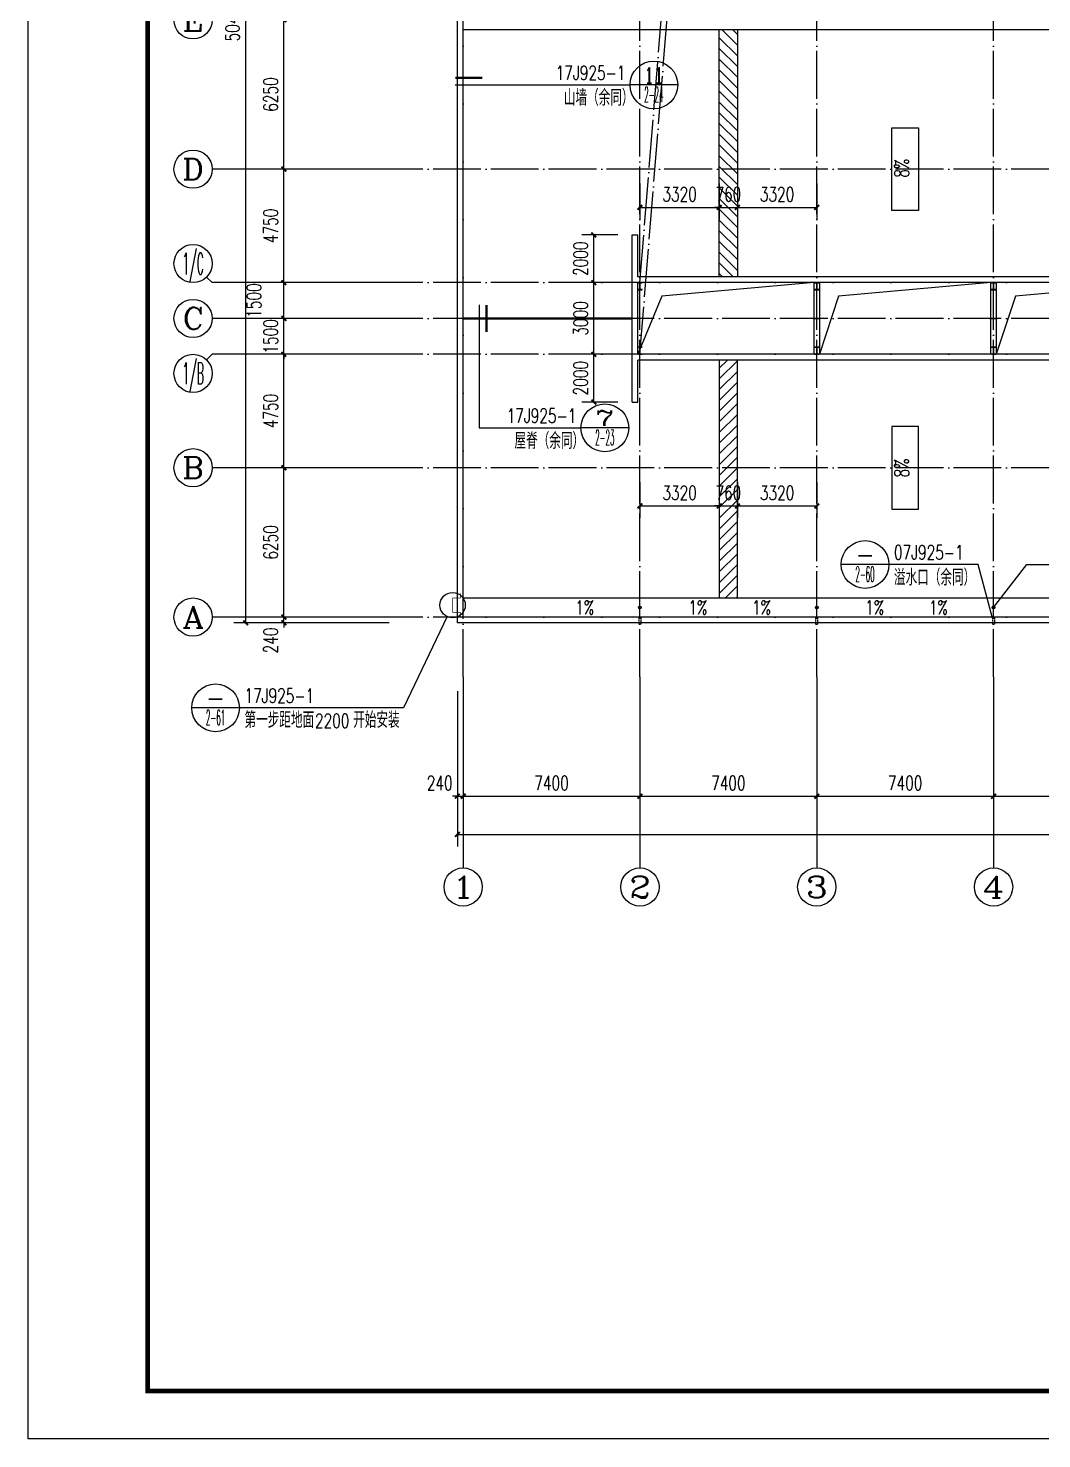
# Model space of a CAD drawing. Extents: x 13898408 to 14113608, y -853943 to -68012.
# Drawn here: x 13898408 to 13940825, y -571643 to -512592 of the extents above; entities that cross this region are included whole.
import ezdxf
from ezdxf.enums import TextEntityAlignment as Align

# ---------------------------------------------------------------- set-up
doc = ezdxf.new("R2010")
doc.units = 0
doc.header["$LTSCALE"] = 1000
doc.header["$MEASUREMENT"] = 0
doc.linetypes.add('DASH', pattern=[0.35, 0.25, -0.1])
doc.linetypes.add('DOTE', pattern=[2.42, 2, -0.2, 0.02, -0.2])
for name, color, linetype in [('AXIS', 3, 'Continuous'), ('AXIS_TEXT', 7, 'Continuous'), ('COLUMN', 2, 'Continuous'), ('DIM_IDEN', 3, 'Continuous'), ('DIM_LEAD', 3, 'Continuous'), ('DIM_SYMB', 3, 'Continuous'), ('DOTE', 1, 'DOTE'), ('PUB_DIM', 3, 'Continuous'), ('PUB_TEXT', 7, 'Continuous'), ('TK', 4, 'Continuous'), ('WALL-PARAPET', 6, 'Continuous'), ('采光带', 4, 'Continuous'), ('雨水管', 4, 'Continuous')]:
    doc.layers.add(name, color=color, linetype=linetype)
doc.styles.add('_TCH_AXIS', font='COMPLEX', dxfattribs={"bigfont": 'GBCBIG'})
doc.styles.add('_TCH_DIM', font='SIMPLEX', dxfattribs={"bigfont": 'GBCBIG'})
doc.styles.add('_TCH_DIM_T3', font='SIMPLEX', dxfattribs={"width": 0.705882, "bigfont": 'GBCBIG'})
doc.styles.add('_TCH_LABEL', font='COMPLEX', dxfattribs={"bigfont": 'GBCBIG'})
doc.styles.add('COMPLEX', font='COMPLEX')
doc.dimstyles.new('_TCH_ARCH&&200', dxfattribs={"dimtxt": 595, "dimasz": 200, "dimexe": 500, "dimexo": 600, "dimgap": 252.5, "dimtad": 1, "dimdec": 0, "dimzin": 0, "dimdsep": 46, "dimtxsty": '_TCH_DIM_T3', "dimblk": 'ARCHTICK', "dimcen": 0.09, "dimclrt": 7, "dimazin": 2, "dimtfac": 1, "dimtdec": 0, "dimtix": 1, "dimtmove": 2, "dimatfit": 3, "dimfxl": 0, "dimtolj": 1, "dimtzin": 0, "dimarcsym": 0})

# ---------------------------------------------------------------- blocks, each defined once
blk = doc.blocks.new('A$C0FCD69EC')
at = {"layer": 'COLUMN'}
blk.add_hatch(color=256, dxfattribs=at).paths.add_polyline_path([(300, 180), (294, 180), (294, 94), (6, 94), (6, 180), (0, 180), (0, 0), (6, 0), (6, 86), (294, 86), (294, 0), (300, 0)])
blk.add_lwpolyline([(300, 0), (294, 0), (294, 86), (6, 86), (6, 0), (0, 0), (0, 180), (6, 180), (6, 94), (294, 94), (294, 180), (300, 180)], close=True, dxfattribs=at)
blk = doc.blocks.new('A$C22C4548D')
blk.add_line((0, 10), (300, 10))
blk.add_lwpolyline([(30, 20), (270, 20), (270, 0), (30, 0)], close=True)
blk = doc.blocks.new('GeYuanFrame_36671151', base_point=(20.09, 4.53))
at = {"layer": 'TK'}
blk.add_lwpolyline([(20.09, 4.53), (20.09, 598.53), (1071.09, 598.53), (1071.09, 4.53)], close=True, dxfattribs=at)
at = {"layer": 'TK', "const_width": 1}
blk.add_lwpolyline([(45.09, 588.53), (1061.09, 588.53), (1061.09, 14.53), (45.09, 14.53)], close=True, dxfattribs=at)
blk = doc.blocks.new('_AXISO')
blk.add_circle((0, 0), 0.5)
at = {"layer": 'AXIS_TEXT', "style": 'COMPLEX', "width": 1.041667}
blk.add_attdef('A', text='', height=0.56, dxfattribs=at).set_placement((-0.25, -0.28), (0.25, -0.28), align=Align.FIT)
blk = doc.blocks.new('_ArchTick')
at = {"color": 0, "linetype": 'ByBlock', "const_width": 0.4}
blk.add_lwpolyline([(-0.5, -0.5), (0.5, 0.5)], dxfattribs=at)
blk = doc.blocks.new('*D248')
at = {"layer": 'AXIS', "color": 0, "lineweight": -2}
for p, q in [((13916368, -540343), (13916368, -546843)), ((14079648, -540343), (14079648, -546843)), ((13916368, -546343), (14079648, -546343))]:
    blk.add_line(p, q, dxfattribs=at)
at = {"layer": 'Defpoints', "color": 0}
for p in [(13916368, -539743), (14079648, -539743), (14079648, -546343)]:
    blk.add_point(p, dxfattribs=at)
at = {"layer": 'AXIS', "color": 0, "lineweight": -2, "xscale": 200, "yscale": 200, "zscale": 200, "rotation": 180}
blk.add_blockref('_ArchTick', (13916368, -546343), dxfattribs=at)
at = {"layer": 'AXIS', "color": 0, "lineweight": -2, "xscale": 200, "yscale": 200, "zscale": 200}
blk.add_blockref('_ArchTick', (14079648, -546343), dxfattribs=at)
at = {"layer": 'AXIS', "color": 7, "insert": (13998008, -545793), "char_height": 595, "attachment_point": 5, "style": '_TCH_DIM_T3'}
blk.add_mtext('\\A1;163280', dxfattribs=at)
blk = doc.blocks.new('*D249')
at = {"layer": 'AXIS', "color": 0, "lineweight": -2}
for p, q in [((13916368, -540343), (13916368, -545243)), ((13916608, -540343), (13916608, -545243)), ((13916368, -544743), (13916168, -544743)), ((13916368, -544743), (13916608, -544743)), ((13916608, -544743), (13916808, -544743))]:
    blk.add_line(p, q, dxfattribs=at)
at = {"layer": 'Defpoints', "color": 0}
for p in [(13916368, -539743), (13916608, -539743), (13916608, -544743)]:
    blk.add_point(p, dxfattribs=at)
at = {"layer": 'AXIS', "color": 0, "lineweight": -2, "xscale": 200, "yscale": 200, "zscale": 200}
blk.add_blockref('_ArchTick', (13916368, -544743), dxfattribs=at)
at = {"layer": 'AXIS', "color": 0, "lineweight": -2, "xscale": 200, "yscale": 200, "zscale": 200, "rotation": 180}
blk.add_blockref('_ArchTick', (13916608, -544743), dxfattribs=at)
at = {"layer": 'AXIS', "color": 7, "insert": (13915628, -544193), "char_height": 595, "attachment_point": 5, "style": '_TCH_DIM_T3'}
blk.add_mtext('\\A1;240', dxfattribs=at)
blk = doc.blocks.new('*D250')
at = {"layer": 'AXIS', "color": 0, "lineweight": -2}
for p, q in [((13916608, -540343), (13916608, -545243)), ((13924008, -540343), (13924008, -545243)), ((13916608, -544743), (13924008, -544743))]:
    blk.add_line(p, q, dxfattribs=at)
at = {"layer": 'Defpoints', "color": 0}
for p in [(13916608, -539743), (13924008, -539743), (13924008, -544743)]:
    blk.add_point(p, dxfattribs=at)
at = {"layer": 'AXIS', "color": 0, "lineweight": -2, "xscale": 200, "yscale": 200, "zscale": 200, "rotation": 180}
blk.add_blockref('_ArchTick', (13916608, -544743), dxfattribs=at)
at = {"layer": 'AXIS', "color": 0, "lineweight": -2, "xscale": 200, "yscale": 200, "zscale": 200}
blk.add_blockref('_ArchTick', (13924008, -544743), dxfattribs=at)
at = {"layer": 'AXIS', "color": 7, "insert": (13920308, -544193), "char_height": 595, "attachment_point": 5, "style": '_TCH_DIM_T3'}
blk.add_mtext('\\A1;7400', dxfattribs=at)
blk = doc.blocks.new('*D251')
at = {"layer": 'AXIS', "color": 0, "lineweight": -2}
for p, q in [((13924008, -540343), (13924008, -545243)), ((13931408, -540343), (13931408, -545243)), ((13924008, -544743), (13931408, -544743))]:
    blk.add_line(p, q, dxfattribs=at)
at = {"layer": 'Defpoints', "color": 0}
for p in [(13924008, -539743), (13931408, -539743), (13931408, -544743)]:
    blk.add_point(p, dxfattribs=at)
at = {"layer": 'AXIS', "color": 0, "lineweight": -2, "xscale": 200, "yscale": 200, "zscale": 200, "rotation": 180}
blk.add_blockref('_ArchTick', (13924008, -544743), dxfattribs=at)
at = {"layer": 'AXIS', "color": 0, "lineweight": -2, "xscale": 200, "yscale": 200, "zscale": 200}
blk.add_blockref('_ArchTick', (13931408, -544743), dxfattribs=at)
at = {"layer": 'AXIS', "color": 7, "insert": (13927708, -544193), "char_height": 595, "attachment_point": 5, "style": '_TCH_DIM_T3'}
blk.add_mtext('\\A1;7400', dxfattribs=at)
blk = doc.blocks.new('*D252')
at = {"layer": 'AXIS', "color": 0, "lineweight": -2}
for p, q in [((13931408, -540343), (13931408, -545243)), ((13938808, -540343), (13938808, -545243)), ((13931408, -544743), (13938808, -544743))]:
    blk.add_line(p, q, dxfattribs=at)
at = {"layer": 'Defpoints', "color": 0}
for p in [(13931408, -539743), (13938808, -539743), (13938808, -544743)]:
    blk.add_point(p, dxfattribs=at)
at = {"layer": 'AXIS', "color": 0, "lineweight": -2, "xscale": 200, "yscale": 200, "zscale": 200, "rotation": 180}
blk.add_blockref('_ArchTick', (13931408, -544743), dxfattribs=at)
at = {"layer": 'AXIS', "color": 0, "lineweight": -2, "xscale": 200, "yscale": 200, "zscale": 200}
blk.add_blockref('_ArchTick', (13938808, -544743), dxfattribs=at)
at = {"layer": 'AXIS', "color": 7, "insert": (13935108, -544193), "char_height": 595, "attachment_point": 5, "style": '_TCH_DIM_T3'}
blk.add_mtext('\\A1;7400', dxfattribs=at)
blk = doc.blocks.new('*D253')
at = {"layer": 'AXIS', "color": 0, "lineweight": -2}
for p, q in [((13938808, -540343), (13938808, -545243)), ((13946208, -540343), (13946208, -545243)), ((13938808, -544743), (13946208, -544743))]:
    blk.add_line(p, q, dxfattribs=at)
at = {"layer": 'Defpoints', "color": 0}
for p in [(13938808, -539743), (13946208, -539743), (13946208, -544743)]:
    blk.add_point(p, dxfattribs=at)
at = {"layer": 'AXIS', "color": 0, "lineweight": -2, "xscale": 200, "yscale": 200, "zscale": 200, "rotation": 180}
blk.add_blockref('_ArchTick', (13938808, -544743), dxfattribs=at)
at = {"layer": 'AXIS', "color": 0, "lineweight": -2, "xscale": 200, "yscale": 200, "zscale": 200}
blk.add_blockref('_ArchTick', (13946208, -544743), dxfattribs=at)
at = {"layer": 'AXIS', "color": 7, "insert": (13942508, -544193), "char_height": 595, "attachment_point": 5, "style": '_TCH_DIM_T3'}
blk.add_mtext('\\A1;7400', dxfattribs=at)
blk = doc.blocks.new('*D273')
at = {"layer": 'AXIS', "color": 0, "lineweight": -2}
for p, q in [((13913508, -487003), (13907008, -487003)), ((13907508, -537483), (13907508, -487003)), ((13913508, -537483), (13907008, -537483))]:
    blk.add_line(p, q, dxfattribs=at)
at = {"layer": 'Defpoints', "color": 0}
for p in [(13907508, -487003), (13914108, -487003), (13914108, -537483)]:
    blk.add_point(p, dxfattribs=at)
at = {"layer": 'AXIS', "color": 0, "lineweight": -2, "xscale": 200, "yscale": 200, "zscale": 200}
for p, rotation in [((13907508, -487003), 90), ((13907508, -537483), 270)]:
    blk.add_blockref('_ArchTick', p, dxfattribs=dict(at, rotation=rotation))
at = {"layer": 'AXIS', "color": 7, "insert": (13906958, -512243), "char_height": 595, "attachment_point": 5, "rotation": 90, "style": '_TCH_DIM_T3'}
blk.add_mtext('\\A1;50480', dxfattribs=at)
blk = doc.blocks.new('*D274')
at = {"layer": 'AXIS', "color": 0, "lineweight": -2}
for p, q in [((13913508, -537243), (13908608, -537243)), ((13909108, -537243), (13909108, -537043)), ((13909108, -537483), (13909108, -537243)), ((13913508, -537483), (13908608, -537483)), ((13909108, -537483), (13909108, -537683))]:
    blk.add_line(p, q, dxfattribs=at)
at = {"layer": 'Defpoints', "color": 0}
for p in [(13909108, -537243), (13914108, -537243), (13914108, -537483)]:
    blk.add_point(p, dxfattribs=at)
at = {"layer": 'AXIS', "color": 0, "lineweight": -2, "xscale": 200, "yscale": 200, "zscale": 200}
for p, rotation in [((13909108, -537243), 270), ((13909108, -537483), 90)]:
    blk.add_blockref('_ArchTick', p, dxfattribs=dict(at, rotation=rotation))
at = {"layer": 'AXIS', "color": 7, "insert": (13908558, -538223), "char_height": 595, "attachment_point": 5, "rotation": 90, "style": '_TCH_DIM_T3'}
blk.add_mtext('\\A1;240', dxfattribs=at)
blk = doc.blocks.new('*D275')
at = {"layer": 'AXIS', "color": 0, "lineweight": -2}
for p, q in [((13913508, -530993), (13908608, -530993)), ((13909108, -537243), (13909108, -530993)), ((13913508, -537243), (13908608, -537243))]:
    blk.add_line(p, q, dxfattribs=at)
at = {"layer": 'Defpoints', "color": 0}
for p in [(13909108, -530993), (13914108, -530993), (13914108, -537243)]:
    blk.add_point(p, dxfattribs=at)
at = {"layer": 'AXIS', "color": 0, "lineweight": -2, "xscale": 200, "yscale": 200, "zscale": 200}
for p, rotation in [((13909108, -530993), 90), ((13909108, -537243), 270)]:
    blk.add_blockref('_ArchTick', p, dxfattribs=dict(at, rotation=rotation))
at = {"layer": 'AXIS', "color": 7, "insert": (13908558, -534118), "char_height": 595, "attachment_point": 5, "rotation": 90, "style": '_TCH_DIM_T3'}
blk.add_mtext('\\A1;6250', dxfattribs=at)
blk = doc.blocks.new('*D276')
at = {"layer": 'AXIS', "color": 0, "lineweight": -2}
for p, q in [((13913508, -526243), (13908608, -526243)), ((13909108, -530993), (13909108, -526243)), ((13913508, -530993), (13908608, -530993))]:
    blk.add_line(p, q, dxfattribs=at)
at = {"layer": 'Defpoints', "color": 0}
for p in [(13909108, -526243), (13914108, -526243), (13914108, -530993)]:
    blk.add_point(p, dxfattribs=at)
at = {"layer": 'AXIS', "color": 0, "lineweight": -2, "xscale": 200, "yscale": 200, "zscale": 200}
for p, rotation in [((13909108, -526243), 90), ((13909108, -530993), 270)]:
    blk.add_blockref('_ArchTick', p, dxfattribs=dict(at, rotation=rotation))
at = {"layer": 'AXIS', "color": 7, "insert": (13908558, -528618), "char_height": 595, "attachment_point": 5, "rotation": 90, "style": '_TCH_DIM_T3'}
blk.add_mtext('\\A1;4750', dxfattribs=at)
blk = doc.blocks.new('*D277')
at = {"layer": 'AXIS', "color": 0, "lineweight": -2}
for p, q in [((13913508, -524743), (13908608, -524743)), ((13909108, -524743), (13909108, -524543)), ((13909108, -526243), (13909108, -524743)), ((13913508, -526243), (13908608, -526243)), ((13909108, -526243), (13909108, -526443))]:
    blk.add_line(p, q, dxfattribs=at)
at = {"layer": 'Defpoints', "color": 0}
for p in [(13909108, -524743), (13914108, -524743), (13914108, -526243)]:
    blk.add_point(p, dxfattribs=at)
at = {"layer": 'AXIS', "color": 0, "lineweight": -2, "xscale": 200, "yscale": 200, "zscale": 200}
for p, rotation in [((13909108, -524743), 270), ((13909108, -526243), 90)]:
    blk.add_blockref('_ArchTick', p, dxfattribs=dict(at, rotation=rotation))
at = {"layer": 'AXIS', "color": 7, "insert": (13908558, -525493), "char_height": 595, "attachment_point": 5, "rotation": 90, "style": '_TCH_DIM_T3'}
blk.add_mtext('\\A1;1500', dxfattribs=at)
blk = doc.blocks.new('*D278')
at = {"layer": 'AXIS', "color": 0, "lineweight": -2}
for p, q in [((13913508, -523243), (13908608, -523243)), ((13909108, -524743), (13909108, -523243)), ((13913508, -524743), (13908608, -524743))]:
    blk.add_line(p, q, dxfattribs=at)
at = {"layer": 'Defpoints', "color": 0}
for p in [(13909108, -523243), (13914108, -523243), (13914108, -524743)]:
    blk.add_point(p, dxfattribs=at)
at = {"layer": 'AXIS', "color": 0, "lineweight": -2, "xscale": 200, "yscale": 200, "zscale": 200}
for p, rotation in [((13909108, -523243), 90), ((13909108, -524743), 270)]:
    blk.add_blockref('_ArchTick', p, dxfattribs=dict(at, rotation=rotation))
at = {"layer": 'AXIS', "color": 7, "insert": (13907858, -523993), "char_height": 595, "attachment_point": 5, "rotation": 90, "style": '_TCH_DIM_T3'}
blk.add_mtext('\\A1;1500', dxfattribs=at)
blk = doc.blocks.new('*D279')
at = {"layer": 'AXIS', "color": 0, "lineweight": -2}
for p, q in [((13913508, -518493), (13908608, -518493)), ((13909108, -523243), (13909108, -518493)), ((13913508, -523243), (13908608, -523243))]:
    blk.add_line(p, q, dxfattribs=at)
at = {"layer": 'Defpoints', "color": 0}
for p in [(13909108, -518493), (13914108, -518493), (13914108, -523243)]:
    blk.add_point(p, dxfattribs=at)
at = {"layer": 'AXIS', "color": 0, "lineweight": -2, "xscale": 200, "yscale": 200, "zscale": 200}
for p, rotation in [((13909108, -518493), 90), ((13909108, -523243), 270)]:
    blk.add_blockref('_ArchTick', p, dxfattribs=dict(at, rotation=rotation))
at = {"layer": 'AXIS', "color": 7, "insert": (13908558, -520868), "char_height": 595, "attachment_point": 5, "rotation": 90, "style": '_TCH_DIM_T3'}
blk.add_mtext('\\A1;4750', dxfattribs=at)
blk = doc.blocks.new('*D280')
at = {"layer": 'AXIS', "color": 0, "lineweight": -2}
for p, q in [((13913508, -512243), (13908608, -512243)), ((13909108, -518493), (13909108, -512243)), ((13913508, -518493), (13908608, -518493))]:
    blk.add_line(p, q, dxfattribs=at)
at = {"layer": 'Defpoints', "color": 0}
for p in [(13909108, -512243), (13914108, -512243), (13914108, -518493)]:
    blk.add_point(p, dxfattribs=at)
at = {"layer": 'AXIS', "color": 0, "lineweight": -2, "xscale": 200, "yscale": 200, "zscale": 200}
for p, rotation in [((13909108, -512243), 90), ((13909108, -518493), 270)]:
    blk.add_blockref('_ArchTick', p, dxfattribs=dict(at, rotation=rotation))
at = {"layer": 'AXIS', "color": 7, "insert": (13908558, -515368), "char_height": 595, "attachment_point": 5, "rotation": 90, "style": '_TCH_DIM_T3'}
blk.add_mtext('\\A1;6250', dxfattribs=at)
blk = doc.blocks.new('*D780')
at = {"layer": 'Defpoints', "color": 0}
for p in [(13924008, -530993), (13927328, -530993), (13927328, -532593)]:
    blk.add_point(p, dxfattribs=at)
at = {"layer": 'PUB_DIM', "color": 0, "lineweight": -2}
for p, q in [((13924008, -531593), (13924008, -533093)), ((13927328, -531593), (13927328, -533093)), ((13924008, -532593), (13927328, -532593))]:
    blk.add_line(p, q, dxfattribs=at)
at = {"layer": 'PUB_DIM', "color": 0, "lineweight": -2, "xscale": 200, "yscale": 200, "zscale": 200, "rotation": 180}
blk.add_blockref('_ArchTick', (13924008, -532593), dxfattribs=at)
at = {"layer": 'PUB_DIM', "color": 0, "lineweight": -2, "xscale": 200, "yscale": 200, "zscale": 200}
blk.add_blockref('_ArchTick', (13927328, -532593), dxfattribs=at)
at = {"layer": 'PUB_DIM', "color": 7, "insert": (13925668, -532043), "char_height": 595, "attachment_point": 5, "style": '_TCH_DIM_T3'}
blk.add_mtext('\\A1;3320', dxfattribs=at)
blk = doc.blocks.new('*D781')
at = {"layer": 'Defpoints', "color": 0}
for p in [(13927328, -530993), (13928088, -530993), (13928088, -532593)]:
    blk.add_point(p, dxfattribs=at)
at = {"layer": 'PUB_DIM', "color": 0, "lineweight": -2}
for p, q in [((13927328, -531593), (13927328, -533093)), ((13928088, -531593), (13928088, -533093)), ((13927328, -532593), (13927128, -532593)), ((13927328, -532593), (13928088, -532593)), ((13928088, -532593), (13928288, -532593))]:
    blk.add_line(p, q, dxfattribs=at)
at = {"layer": 'PUB_DIM', "color": 0, "lineweight": -2, "xscale": 200, "yscale": 200, "zscale": 200}
blk.add_blockref('_ArchTick', (13927328, -532593), dxfattribs=at)
at = {"layer": 'PUB_DIM', "color": 0, "lineweight": -2, "xscale": 200, "yscale": 200, "zscale": 200, "rotation": 180}
blk.add_blockref('_ArchTick', (13928088, -532593), dxfattribs=at)
at = {"layer": 'PUB_DIM', "color": 7, "insert": (13927708, -532043), "char_height": 595, "attachment_point": 5, "style": '_TCH_DIM_T3'}
blk.add_mtext('\\A1;760', dxfattribs=at)
blk = doc.blocks.new('*D782')
at = {"layer": 'Defpoints', "color": 0}
for p in [(13928088, -530993), (13931408, -530993), (13931408, -532593)]:
    blk.add_point(p, dxfattribs=at)
at = {"layer": 'PUB_DIM', "color": 0, "lineweight": -2}
for p, q in [((13928088, -531593), (13928088, -533093)), ((13931408, -531593), (13931408, -533093)), ((13928088, -532593), (13931408, -532593))]:
    blk.add_line(p, q, dxfattribs=at)
at = {"layer": 'PUB_DIM', "color": 0, "lineweight": -2, "xscale": 200, "yscale": 200, "zscale": 200, "rotation": 180}
blk.add_blockref('_ArchTick', (13928088, -532593), dxfattribs=at)
at = {"layer": 'PUB_DIM', "color": 0, "lineweight": -2, "xscale": 200, "yscale": 200, "zscale": 200}
blk.add_blockref('_ArchTick', (13931408, -532593), dxfattribs=at)
at = {"layer": 'PUB_DIM', "color": 7, "insert": (13929748, -532043), "char_height": 595, "attachment_point": 5, "style": '_TCH_DIM_T3'}
blk.add_mtext('\\A1;3320', dxfattribs=at)
blk = doc.blocks.new('*D783')
at = {"layer": 'Defpoints', "color": 0}
for p in [(13924008, -518493), (13927328, -518493), (13927328, -520093)]:
    blk.add_point(p, dxfattribs=at)
at = {"layer": 'PUB_DIM', "color": 0, "lineweight": -2}
for p, q in [((13924008, -519093), (13924008, -520593)), ((13927328, -519093), (13927328, -520593)), ((13924008, -520093), (13927328, -520093))]:
    blk.add_line(p, q, dxfattribs=at)
at = {"layer": 'PUB_DIM', "color": 0, "lineweight": -2, "xscale": 200, "yscale": 200, "zscale": 200, "rotation": 180}
blk.add_blockref('_ArchTick', (13924008, -520093), dxfattribs=at)
at = {"layer": 'PUB_DIM', "color": 0, "lineweight": -2, "xscale": 200, "yscale": 200, "zscale": 200}
blk.add_blockref('_ArchTick', (13927328, -520093), dxfattribs=at)
at = {"layer": 'PUB_DIM', "color": 7, "insert": (13925668, -519543), "char_height": 595, "attachment_point": 5, "style": '_TCH_DIM_T3'}
blk.add_mtext('\\A1;3320', dxfattribs=at)
blk = doc.blocks.new('*D784')
at = {"layer": 'Defpoints', "color": 0}
for p in [(13927328, -518493), (13928088, -518493), (13928088, -520093)]:
    blk.add_point(p, dxfattribs=at)
at = {"layer": 'PUB_DIM', "color": 0, "lineweight": -2}
for p, q in [((13927328, -519093), (13927328, -520593)), ((13928088, -519093), (13928088, -520593)), ((13927328, -520093), (13927128, -520093)), ((13927328, -520093), (13928088, -520093)), ((13928088, -520093), (13928288, -520093))]:
    blk.add_line(p, q, dxfattribs=at)
at = {"layer": 'PUB_DIM', "color": 0, "lineweight": -2, "xscale": 200, "yscale": 200, "zscale": 200}
blk.add_blockref('_ArchTick', (13927328, -520093), dxfattribs=at)
at = {"layer": 'PUB_DIM', "color": 0, "lineweight": -2, "xscale": 200, "yscale": 200, "zscale": 200, "rotation": 180}
blk.add_blockref('_ArchTick', (13928088, -520093), dxfattribs=at)
at = {"layer": 'PUB_DIM', "color": 7, "insert": (13927708, -519543), "char_height": 595, "attachment_point": 5, "style": '_TCH_DIM_T3'}
blk.add_mtext('\\A1;760', dxfattribs=at)
blk = doc.blocks.new('*D785')
at = {"layer": 'Defpoints', "color": 0}
for p in [(13928088, -518493), (13931408, -518493), (13931408, -520093)]:
    blk.add_point(p, dxfattribs=at)
at = {"layer": 'PUB_DIM', "color": 0, "lineweight": -2}
for p, q in [((13928088, -519093), (13928088, -520593)), ((13931408, -519093), (13931408, -520593)), ((13928088, -520093), (13931408, -520093))]:
    blk.add_line(p, q, dxfattribs=at)
at = {"layer": 'PUB_DIM', "color": 0, "lineweight": -2, "xscale": 200, "yscale": 200, "zscale": 200, "rotation": 180}
blk.add_blockref('_ArchTick', (13928088, -520093), dxfattribs=at)
at = {"layer": 'PUB_DIM', "color": 0, "lineweight": -2, "xscale": 200, "yscale": 200, "zscale": 200}
blk.add_blockref('_ArchTick', (13931408, -520093), dxfattribs=at)
at = {"layer": 'PUB_DIM', "color": 7, "insert": (13929748, -519543), "char_height": 595, "attachment_point": 5, "style": '_TCH_DIM_T3'}
blk.add_mtext('\\A1;3320', dxfattribs=at)
blk = doc.blocks.new('*D795')
at = {"layer": 'Defpoints', "color": 0}
for p in [(13922078, -526243), (13923678, -526243), (13923678, -528243)]:
    blk.add_point(p, dxfattribs=at)
at = {"layer": 'PUB_DIM', "color": 0, "lineweight": -2}
for p, q in [((13923078, -526243), (13921578, -526243)), ((13922078, -528243), (13922078, -526243)), ((13923078, -528243), (13921578, -528243))]:
    blk.add_line(p, q, dxfattribs=at)
at = {"layer": 'PUB_DIM', "color": 0, "lineweight": -2, "xscale": 200, "yscale": 200, "zscale": 200}
for p, rotation in [((13922078, -526243), 90), ((13922078, -528243), 270)]:
    blk.add_blockref('_ArchTick', p, dxfattribs=dict(at, rotation=rotation))
at = {"layer": 'PUB_DIM', "color": 7, "insert": (13921528, -527243), "char_height": 595, "attachment_point": 5, "rotation": 90, "style": '_TCH_DIM_T3'}
blk.add_mtext('\\A1;2000', dxfattribs=at)
blk = doc.blocks.new('*D796')
at = {"layer": 'Defpoints', "color": 0}
for p in [(13922078, -523243), (13923678, -523243), (13923678, -526243)]:
    blk.add_point(p, dxfattribs=at)
at = {"layer": 'PUB_DIM', "color": 0, "lineweight": -2}
for p, q in [((13923078, -523243), (13921578, -523243)), ((13922078, -526243), (13922078, -523243)), ((13923078, -526243), (13921578, -526243))]:
    blk.add_line(p, q, dxfattribs=at)
at = {"layer": 'PUB_DIM', "color": 0, "lineweight": -2, "xscale": 200, "yscale": 200, "zscale": 200}
for p, rotation in [((13922078, -523243), 90), ((13922078, -526243), 270)]:
    blk.add_blockref('_ArchTick', p, dxfattribs=dict(at, rotation=rotation))
at = {"layer": 'PUB_DIM', "color": 7, "insert": (13921528, -524743), "char_height": 595, "attachment_point": 5, "rotation": 90, "style": '_TCH_DIM_T3'}
blk.add_mtext('\\A1;3000', dxfattribs=at)
blk = doc.blocks.new('*D797')
at = {"layer": 'Defpoints', "color": 0}
for p in [(13922078, -521243), (13923678, -521243), (13923678, -523243)]:
    blk.add_point(p, dxfattribs=at)
at = {"layer": 'PUB_DIM', "color": 0, "lineweight": -2}
for p, q in [((13923078, -521243), (13921578, -521243)), ((13922078, -523243), (13922078, -521243)), ((13923078, -523243), (13921578, -523243))]:
    blk.add_line(p, q, dxfattribs=at)
at = {"layer": 'PUB_DIM', "color": 0, "lineweight": -2, "xscale": 200, "yscale": 200, "zscale": 200}
for p, rotation in [((13922078, -521243), 90), ((13922078, -523243), 270)]:
    blk.add_blockref('_ArchTick', p, dxfattribs=dict(at, rotation=rotation))
at = {"layer": 'PUB_DIM', "color": 7, "insert": (13921528, -522243), "char_height": 595, "attachment_point": 5, "rotation": 90, "style": '_TCH_DIM_T3'}
blk.add_mtext('\\A1;2000', dxfattribs=at)

msp = doc.modelspace()

# ---------------------------------------------------------------- hatches: boundary and pattern name
at = {"layer": '采光带'}
h = msp.add_hatch(dxfattribs=at)
h.set_pattern_fill('ANSI31', color=250, scale=200, style=0)
h.set_pattern_definition([(315, (4881139.14, -747895.24), (-224.506403, -224.506403), [])])
h.paths.add_polyline_path([(13928088, -512643.1), (13928088, -523003.1), (13927328, -523003.1), (13927328, -512643.1)])
h = msp.add_hatch(dxfattribs=at)
h.set_pattern_fill('ANSI31', color=250, scale=200, style=0)
h.set_pattern_definition([(45, (4881139.14, -299550.9), (-224.506403, 224.506403), [])])
h.paths.add_polyline_path([(13928088, -536443.1), (13928088, -526483.1), (13927328, -526483.1), (13927328, -536443.1)])

# ---------------------------------------------------------------- linework, layer by layer
at = {"ltscale": 0.5}
for p, q in [((13916608, -512643.1), (14079408, -512643.1)), ((13916608, -536443.1), (14079408, -536443.1))]:
    msp.add_line(p, q, dxfattribs=at)
for points in [[(13916368, -487003.1), (14079648, -487003.1), (14079648, -537483.1), (13916368, -537483.1)], [(13916608, -487243.1), (14079408, -487243.1), (14079408, -537243.1), (13916608, -537243.1)]]:
    msp.add_lwpolyline(points, close=True, dxfattribs=at)
for points in [[(13934554, -516764.6), (13935661.9, -516764.6), (13935661.9, -520221.6), (13934554, -520221.6)], [(13931298, -526243.1), (13931298, -523243.1), (13931518, -523243.1), (13931518, -526243.1)], [(13938698, -526243.1), (13938698, -523243.1), (13938918, -523243.1), (13938918, -526243.1)], [(13934554, -532721.6), (13935661.9, -532721.6), (13935661.9, -529264.6), (13934554, -529264.6)]]:
    msp.add_lwpolyline(points, close=True)
for points in [[(13931298, -523243.1), (13924923.9, -523813.7), (13923918, -526243.1)], [(13938698, -523243.1), (13932323.9, -523813.7), (13931518, -526243.1)], [(13946098, -523243.1), (13939723.9, -523813.7), (13938918, -526243.1)]]:
    msp.add_lwpolyline(points)
at = {"ltscale": 0.5, "const_width": 100}
msp.add_lwpolyline([(13916608, -524743.1), (13923678, -524743.1)], dxfattribs=at)
at = {"const_width": 30}
msp.add_lwpolyline([(13916488, -537243.1), (13916488, -537043.1), (13916168, -537043.1), (13916168, -536443.1), (13916488, -536443.1), (13916488, -536243.1)], dxfattribs=at)
at = {"linetype": 'DASH', "ltscale": 0.3}
for points in [[(13924058, -537243.1), (13923958, -537243.1), (13923958, -537543.1), (13924058, -537543.1)], [(13931458, -537243.1), (13931358, -537243.1), (13931358, -537543.1), (13931458, -537543.1)], [(13938858, -537243.1), (13938758, -537243.1), (13938758, -537543.1), (13938858, -537543.1)]]:
    msp.add_lwpolyline(points, close=True, dxfattribs=at)
at = {"layer": 'AXIS'}
for p, q in [((13914108, -518493.1), (13906108, -518493.1)), ((13905873.7, -523008.8), (13906108, -523243.1)), ((13914108, -523243.1), (13906108, -523243.1)), ((13914108, -524743.1), (13906108, -524743.1)), ((13905873.7, -526477.4), (13906108, -526243.1)), ((13914108, -526243.1), (13906108, -526243.1)), ((13914108, -530993.1), (13906108, -530993.1)), ((13914108, -537243.1), (13906108, -537243.1)), ((13916608, -539743.1), (13916608, -547743.1)), ((13924008, -539743.1), (13924008, -547743.1)), ((13931408, -539743.1), (13931408, -547743.1)), ((13938808, -539743.1), (13938808, -547743.1))]:
    msp.add_line(p, q, dxfattribs=at)
at = {"layer": 'DIM_IDEN'}
for p, q in [((13916278, -514966.5), (13919338, -514966.5)), ((13919338, -514966.5), (13923592.5, -514966.5)), ((13925592.5, -514966.5), (13923592.5, -514966.5)), ((13917285.5, -524173.1), (13917285.5, -529323.1)), ((13917285.5, -529323.1), (13921540, -529323.1)), ((13923540, -529323.1), (13921540, -529323.1))]:
    msp.add_line(p, q, dxfattribs=at)
at = {"layer": 'DIM_IDEN', "color": 0}
for p, q in [((13934428.2, -535043.1), (13932428.2, -535043.1)), ((13938158, -535043.1), (13934428.2, -535043.1)), ((13938758, -537293.1), (13938158, -535043.1))]:
    msp.add_line(p, q, dxfattribs=at)
at = {"layer": 'DIM_IDEN', "const_width": 100}
for points in [[(13916278, -514666.5), (13917418, -514666.5)], [(13917585.5, -524173.1), (13917585.5, -525313.1)]]:
    msp.add_lwpolyline(points, dxfattribs=at)
at = {"layer": 'DIM_IDEN'}
for centre in [(13924592.5, -514966.5), (13922540, -529323.1)]:
    msp.add_circle(centre, 1000, dxfattribs=at)
at = {"layer": 'DIM_IDEN', "color": 0}
for centre, radius in [((13933428.2, -535043.1), 1000), ((13938758, -537293.1), 0)]:
    msp.add_circle(centre, radius, dxfattribs=at)
at = {"layer": 'DIM_LEAD', "color": 0}
for p, q in [((13938808, -536843.1), (13940194.3, -535043.1)), ((13940194.3, -535043.1), (13944427.2, -535043.1))]:
    msp.add_line(p, q, dxfattribs=at)
at = {"layer": 'DIM_LEAD'}
for p, q in [((13915938.9, -537221.3), (13914108, -541043.1)), ((13907248.4, -541043.1), (13905248.4, -541043.1)), ((13914108, -541043.1), (13907248.4, -541043.1))]:
    msp.add_line(p, q, dxfattribs=at)
for centre, radius in [((13916168, -536743.1), 530.2), ((13906248.4, -541043.1), 1000)]:
    msp.add_circle(centre, radius, dxfattribs=at)
at = {"layer": 'DIM_SYMB'}
for points in [[(13922190.4, -536843.1, 0, 0, 0), (13923105.3, -536843.1, 160, 0, 0), (13923705.3, -536843.1, 0, 0, 0)], [(13925825.6, -536843.1, 0, 0, 0), (13924910.7, -536843.1, 160, 0, 0), (13924310.7, -536843.1, 0, 0, 0)], [(13929590.4, -536843.1, 0, 0, 0), (13930505.3, -536843.1, 160, 0, 0), (13931105.3, -536843.1, 0, 0, 0)], [(13933225.6, -536843.1, 0, 0, 0), (13932310.7, -536843.1, 160, 0, 0), (13931710.7, -536843.1, 0, 0, 0)], [(13936990.4, -536843.1, 0, 0, 0), (13937905.3, -536843.1, 160, 0, 0), (13938505.3, -536843.1, 0, 0, 0)], [(13940625.6, -536843.1, 0, 0, 0), (13939710.7, -536843.1, 160, 0, 0), (13939110.7, -536843.1, 0, 0, 0)]]:
    msp.add_lwpolyline(points, format="xyseb", dxfattribs=at)
at = {"layer": 'DOTE'}
for p, q in [((13924008, -523243.1), (13928775, -464222.9)), ((13924008, -526243.1), (13928775, -467222.9)), ((13916608, -539743.1), (13916608, -484743.1)), ((13924008, -539743.1), (13924008, -484743.1)), ((13931408, -539743.1), (13931408, -484743.1)), ((13938808, -539743.1), (13938808, -484743.1)), ((14081908, -518493.1), (13914108, -518493.1)), ((14081908, -523243.1), (13914108, -523243.1)), ((14081908, -524743.1), (13914108, -524743.1)), ((14081908, -526243.1), (13914108, -526243.1)), ((14081908, -530993.1), (13914108, -530993.1)), ((14081908, -537243.1), (13914108, -537243.1))]:
    msp.add_line(p, q, dxfattribs=at)
at = {"layer": 'PUB_DIM'}
for points in [[(13935470.2, -519718.1, 0, 0, 0), (13935470.2, -517818.1, 160, 0, 0), (13935470.2, -517218.1, 0, 0, 0)], [(13935470.2, -529768.1, 0, 0, 0), (13935470.2, -531668.1, 160, 0, 0), (13935470.2, -532268.1, 0, 0, 0)]]:
    msp.add_lwpolyline(points, format="xyseb", dxfattribs=at)
at = {"layer": 'WALL-PARAPET'}
for p, q in [((13923678, -523243.1), (13923678, -521243.1)), ((13923678, -521243.1), (13923918, -521243.1)), ((13923918, -523003.1), (13923918, -521243.1)), ((14072098, -523003.1), (13923918, -523003.1)), ((13923678, -526243.1), (13923678, -523243.1)), ((13923918, -526243.1), (13923918, -523243.1)), ((14072098, -523243.1), (13923918, -523243.1)), ((13923678, -528243.1), (13923678, -526243.1)), ((14072098, -526243.1), (13923918, -526243.1)), ((13923918, -528243.1), (13923918, -526483.1)), ((14072098, -526483.1), (13923918, -526483.1)), ((13923678, -528243.1), (13923918, -528243.1))]:
    msp.add_line(p, q, dxfattribs=at)
at = {"layer": '采光带', "color": 4}
for points in [[(13928088, -512643.1), (13928088, -523003.1), (13927328, -523003.1), (13927328, -512643.1)], [(13928088, -536443.1), (13928088, -526483.1), (13927328, -526483.1), (13927328, -536443.1)]]:
    msp.add_lwpolyline(points, close=True, dxfattribs=at)
at = {"layer": '雨水管'}
for centre in [(13924008, -536843.1), (13931408, -536843.1), (13938808, -536843.1)]:
    msp.add_circle(centre, 55, dxfattribs=at)

# ---------------------------------------------------------------- block references
at = {"xscale": 200, "yscale": 200, "zscale": 200}
msp.add_blockref('GeYuanFrame_36671151', (13898408, -571643.1), dxfattribs=at)
for p in [(13931253.9, -524753.1), (13938653.9, -524753.1)]:
    msp.add_blockref('A$C22C4548D', p)
at = {"layer": 'AXIS'}
ref = msp.add_blockref('_AXISO', (13905308, -512243.1), dxfattribs=dict(at, xscale=1600, yscale=1600, zscale=1600))
ref.add_attrib('A', 'E', dxfattribs={"layer": 'AXIS_TEXT', "ltscale": 0.5, "height": 905.1, "style": '_TCH_AXIS', "width": 1.3125}).set_placement((13904855.4, -512695.6), (13905760.5, -512695.6), align=Align.FIT)
ref = msp.add_blockref('_AXISO', (13905308, -518493.1), dxfattribs=dict(at, xscale=1600, yscale=1600, zscale=1600))
ref.add_attrib('A', 'D', dxfattribs={"layer": 'AXIS_TEXT', "ltscale": 0.5, "height": 905.1, "style": '_TCH_AXIS', "width": 1.235294}).set_placement((13904855.4, -518945.6), (13905760.5, -518945.6), align=Align.FIT)
ref = msp.add_blockref('_AXISO', (13905308, -522443.1), dxfattribs=dict(at, xscale=1600, yscale=1600, zscale=1600))
ref.add_attrib('A', '1/C', dxfattribs={"layer": 'AXIS_TEXT', "ltscale": 0.5, "height": 905.1, "style": '_TCH_AXIS', "width": 0.403846}).set_placement((13904855.4, -522895.6), (13905760.5, -522895.6), align=Align.FIT)
ref = msp.add_blockref('_AXISO', (13905308, -524743.1), dxfattribs=dict(at, xscale=1600, yscale=1600, zscale=1600))
ref.add_attrib('A', 'C', dxfattribs={"layer": 'AXIS_TEXT', "ltscale": 0.5, "height": 905.1, "style": '_TCH_AXIS', "width": 1.4}).set_placement((13904855.4, -525195.6), (13905760.5, -525195.6), align=Align.FIT)
ref = msp.add_blockref('_AXISO', (13905308, -527043.1), dxfattribs=dict(at, xscale=1600, yscale=1600, zscale=1600))
ref.add_attrib('A', '1/B', dxfattribs={"layer": 'AXIS_TEXT', "ltscale": 0.5, "height": 905.1, "style": '_TCH_AXIS', "width": 0.388889}).set_placement((13904855.4, -527495.6), (13905760.5, -527495.6), align=Align.FIT)
ref = msp.add_blockref('_AXISO', (13905308, -530993.1), dxfattribs=dict(at, xscale=1600, yscale=1600, zscale=1600))
ref.add_attrib('A', 'B', dxfattribs={"layer": 'AXIS_TEXT', "ltscale": 0.5, "height": 905.1, "style": '_TCH_AXIS', "width": 1.235294}).set_placement((13904855.4, -531445.6), (13905760.5, -531445.6), align=Align.FIT)
ref = msp.add_blockref('_AXISO', (13905308, -537243.1), dxfattribs=dict(at, xscale=1600, yscale=1600, zscale=1600))
ref.add_attrib('A', 'A', dxfattribs={"layer": 'AXIS_TEXT', "ltscale": 0.5, "height": 905.1, "style": '_TCH_AXIS', "width": 1.166667}).set_placement((13904855.4, -537695.6), (13905760.5, -537695.6), align=Align.FIT)
ref = msp.add_blockref('_AXISO', (13916608, -548543.1), dxfattribs=dict(at, xscale=1600, yscale=1600, zscale=1600))
ref.add_attrib('A', '1', dxfattribs={"layer": 'AXIS_TEXT', "ltscale": 0.5, "height": 905.1, "style": '_TCH_AXIS', "width": 2.333333}).set_placement((13916155.4, -548995.6), (13917060.5, -548995.6), align=Align.FIT)
ref = msp.add_blockref('_AXISO', (13924008, -548543.1), dxfattribs=dict(at, xscale=1600, yscale=1600, zscale=1600))
ref.add_attrib('A', '2', dxfattribs={"layer": 'AXIS_TEXT', "ltscale": 0.5, "height": 905.1, "style": '_TCH_AXIS', "width": 1.5}).set_placement((13923555.4, -548995.6), (13924460.5, -548995.6), align=Align.FIT)
ref = msp.add_blockref('_AXISO', (13931408, -548543.1), dxfattribs=dict(at, xscale=1600, yscale=1600, zscale=1600))
ref.add_attrib('A', '3', dxfattribs={"layer": 'AXIS_TEXT', "ltscale": 0.5, "height": 905.1, "style": '_TCH_AXIS', "width": 1.5}).set_placement((13930955.4, -548995.6), (13931860.5, -548995.6), align=Align.FIT)
ref = msp.add_blockref('_AXISO', (13938808, -548543.1), dxfattribs=dict(at, xscale=1600, yscale=1600, zscale=1600))
ref.add_attrib('A', '4', dxfattribs={"layer": 'AXIS_TEXT', "ltscale": 0.5, "height": 905.1, "style": '_TCH_AXIS', "width": 1.3125}).set_placement((13938355.4, -548995.6), (13939260.5, -548995.6), align=Align.FIT)
at = {"layer": 'COLUMN', "xscale": -1, "rotation": 270}
for p in [(13923918, -523543.1), (13931318, -523543.1), (13938718, -523543.1), (13923918, -526243.1), (13931318, -526243.1), (13938718, -526243.1)]:
    msp.add_blockref('A$C0FCD69EC', p, dxfattribs=at)

# ---------------------------------------------------------------- texts
at = {"layer": 'PUB_TEXT', "width": 0.705882}
for s, style, p in [('17J925-1', '_TCH_LABEL', (13920482.5, -514756.5)), ('17J925-1', '_TCH_LABEL', (13918430, -529113.1)), ('1%%%', '_TCH_DIM', (13921300.4, -537140.6)), ('1%%%', '_TCH_DIM', (13926035.6, -537140.6)), ('1%%%', '_TCH_DIM', (13928700.4, -537140.6)), ('1%%%', '_TCH_DIM', (13933435.6, -537140.6)), ('1%%%', '_TCH_DIM', (13936100.4, -537140.6)), ('17J925-1', '_TCH_DIM', (13907458.4, -540833.1)), ('2200', '_TCH_DIM', (13910407.4, -541886.1))]:
    msp.add_text(s, height=595, dxfattribs=dict(at, style=style)).set_placement(p)
at = {"layer": 'PUB_TEXT'}
for s, height, style, width, p, p2 in [('11', 643.99, '_TCH_LABEL', 1.09375, (13924190, -514886), (13924995, -514886)), ('2-24', 643.99, '_TCH_LABEL', 0.320122, (13924190, -515691), (13924995, -515691)), ('7', 644, '_TCH_LABEL', 1.875, (13922137.5, -529242.6), (13922942.5, -529242.6)), ('2-23', 643.99, '_TCH_LABEL', 0.328125, (13922137.5, -530047.6), (13922942.5, -530047.6)), ('-', 644, '_TCH_DIM', 1.458333, (13905845.9, -540962.6), (13906650.9, -540962.6)), ('2-61', 643.99, '_TCH_DIM', 0.369718, (13905845.9, -541767.6), (13906650.9, -541767.6))]:
    msp.add_text(s, height=height, dxfattribs=dict(at, style=style, width=width)).set_placement(p, p2, align=Align.FIT)
for s, style, p in [('山墙（余同）', '_TCH_LABEL', (13920823, -515835.8)), ('屋脊（余同）', '_TCH_LABEL', (13918755.6, -530202.9)), ('第一步距地面', '_TCH_DIM', (13907458.4, -541886.1)), ('开始安装', '_TCH_DIM', (13912007.4, -541886.1))]:
    msp.add_text(s, height=675.18, dxfattribs=dict(at, style=style)).set_placement(p)
at = {"layer": 'PUB_TEXT', "style": '_TCH_DIM', "width": 0.705882}
for p in [(13935260.2, -518848.1), (13935260.2, -531398.1)]:
    msp.add_text('8%', height=595, rotation=90, dxfattribs=at).set_placement(p)
at = {"layer": 'PUB_TEXT', "color": 0, "style": '_TCH_LABEL', "width": 0.705882}
msp.add_text('07J925-1', height=595, dxfattribs=at).set_placement((13934638.2, -534833.1))
at = {"layer": 'PUB_TEXT', "color": 0, "style": '_TCH_LABEL'}
for s, height, width, p, p2 in [('-', 644, 1.458333, (13933025.7, -534962.6), (13933830.7, -534962.6)), ('2-60', 643.99, 0.328125, (13933025.7, -535767.6), (13933830.7, -535767.6))]:
    msp.add_text(s, height=height, dxfattribs=dict(at, width=width)).set_placement(p, p2, align=Align.FIT)
msp.add_text('溢水口（余同）', height=675.18, dxfattribs=at).set_placement((13934638.2, -535922.9))

# ---------------------------------------------------------------- dimensions: what is measured, and where the dimension line sits
at = {"layer": 'AXIS'}
for p1, p2, distance, text, picture, middle in [((13914108, -537483.1), (13914108, -487003.1), 6600, '50480', '*D273', (13906958, -512243.1)), ((13914108, -518493.1), (13914108, -512243.1), 5000, '6250', '*D280', (13908558, -515368.1)), ((13914108, -523243.1), (13914108, -518493.1), 5000, '4750', '*D279', (13908558, -520868.1)), ((13914108, -526243.1), (13914108, -524743.1), 5000, '1500', '*D277', (13908558, -525493.1)), ((13914108, -530993.1), (13914108, -526243.1), 5000, '4750', '*D276', (13908558, -528618.1)), ((13914108, -537243.1), (13914108, -530993.1), 5000, '6250', '*D275', (13908558, -534118.1)), ((13916368, -539743.1), (14079648, -539743.1), -6600, '163280', '*D248', (13998008, -545793.1)), ((13916608, -539743.1), (13924008, -539743.1), -5000, '7400', '*D250', (13920308, -544193.1)), ((13924008, -539743.1), (13931408, -539743.1), -5000, '7400', '*D251', (13927708, -544193.1)), ((13931408, -539743.1), (13938808, -539743.1), -5000, '7400', '*D252', (13935108, -544193.1)), ((13938808, -539743.1), (13946208, -539743.1), -5000, '7400', '*D253', (13942508, -544193.1))]:
    dim = msp.add_aligned_dim(p1=p1, p2=p2, distance=distance, text=text, dimstyle='_TCH_ARCH&&200', dxfattribs=at)
    dim.commit()
    dim.dimension.update_dxf_attribs({"geometry": picture, "text_midpoint": middle})
for base, p1, p2, angle, text, picture, middle in [((13909108, -523243.1), (13914108, -524743.1), (13914108, -523243.1), 90, '1500', '*D278', (13907858, -523993.1)), ((13909108, -537243.1), (13914108, -537483.1), (13914108, -537243.1), 90, '240', '*D274', (13908558, -538223.1)), ((13916608, -544743.1), (13916368, -539743.1), (13916608, -539743.1), 0, '240', '*D249', (13915628, -544193.1))]:
    dim = msp.add_linear_dim(base=base, p1=p1, p2=p2, angle=angle, text=text, dimstyle='_TCH_ARCH&&200', dxfattribs=at)
    dim.commit()
    dim.dimension.update_dxf_attribs({"geometry": picture, "text_midpoint": middle, "dimtype": 161})
at = {"layer": 'PUB_DIM'}
for p1, p2, distance, text, picture, middle in [((13924008, -518493.1), (13927328, -518493.1), -1600, '3320', '*D783', (13925668, -519543.1)), ((13927328, -518493.1), (13928088, -518493.1), -1600, '760', '*D784', (13927708, -519543.1)), ((13928088, -518493.1), (13931408, -518493.1), -1600, '3320', '*D785', (13929748, -519543.1)), ((13923678, -523243.1), (13923678, -521243.1), 1600, '2000', '*D797', (13921528, -522243.1)), ((13923678, -526243.1), (13923678, -523243.1), 1600, '3000', '*D796', (13921528, -524743.1)), ((13923678, -528243.1), (13923678, -526243.1), 1600, '2000', '*D795', (13921528, -527243.1)), ((13924008, -530993.1), (13927328, -530993.1), -1600, '3320', '*D780', (13925668, -532043.1)), ((13927328, -530993.1), (13928088, -530993.1), -1600, '760', '*D781', (13927708, -532043.1)), ((13928088, -530993.1), (13931408, -530993.1), -1600, '3320', '*D782', (13929748, -532043.1))]:
    dim = msp.add_aligned_dim(p1=p1, p2=p2, distance=distance, text=text, dimstyle='_TCH_ARCH&&200', dxfattribs=at)
    dim.commit()
    dim.dimension.update_dxf_attribs({"geometry": picture, "text_midpoint": middle})

doc.saveas('drawing.dxf')
